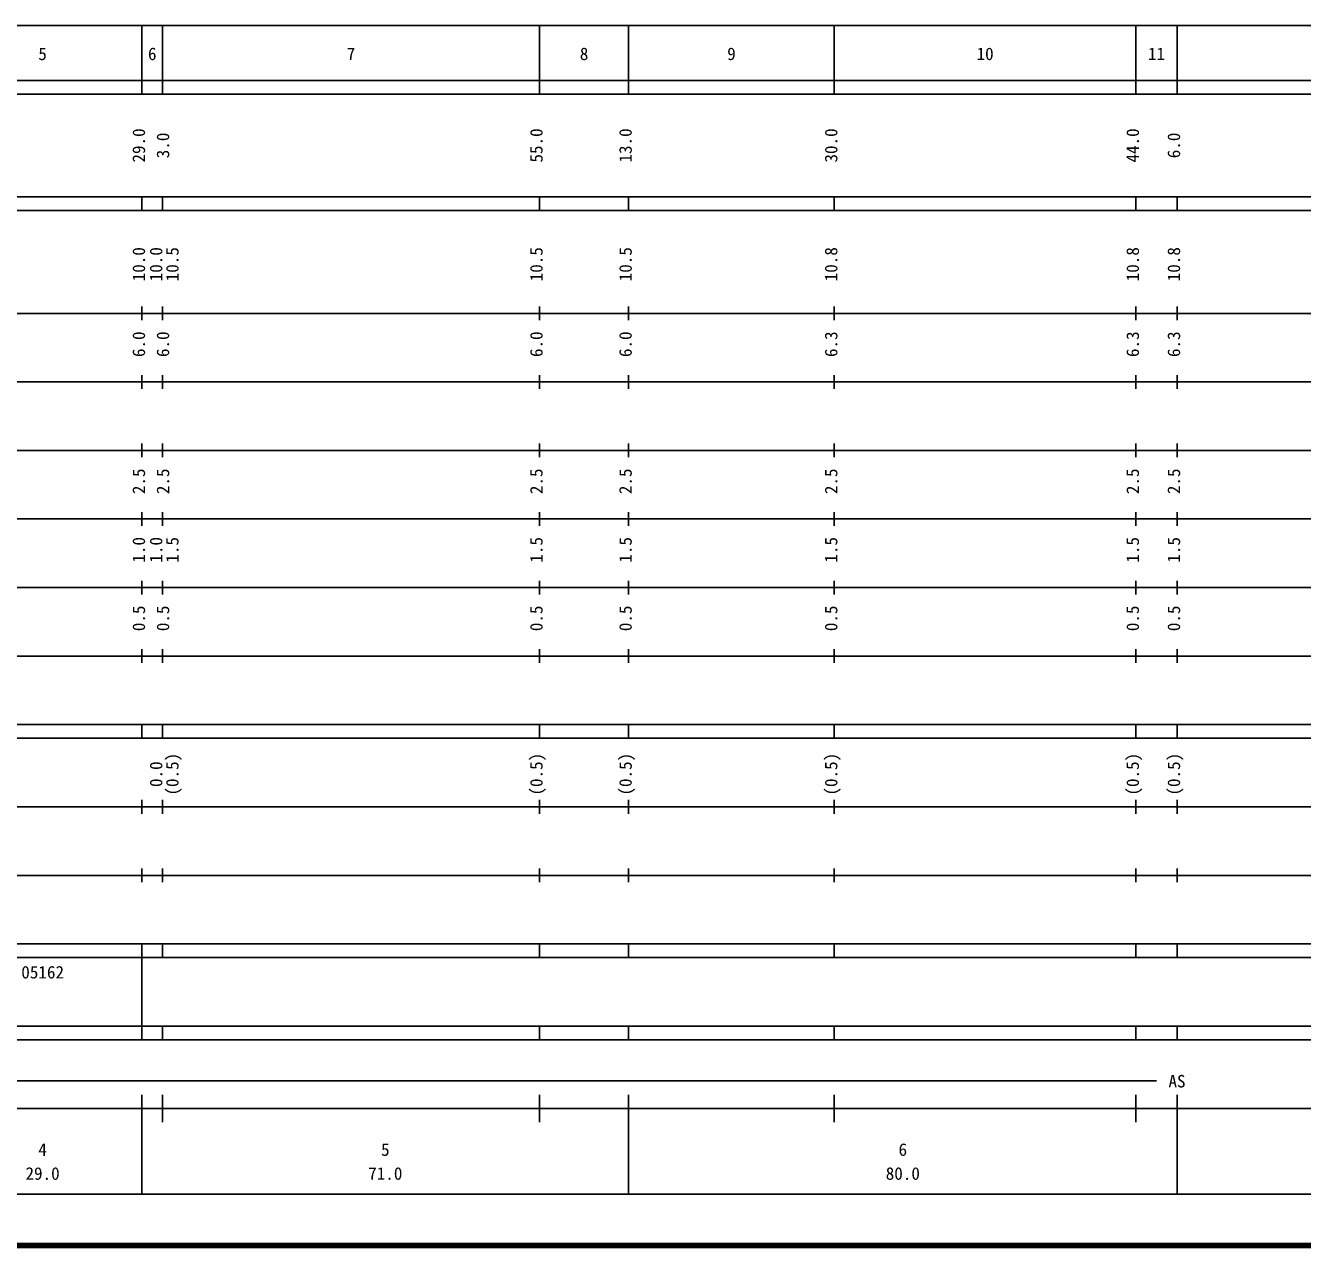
# Model space of a CAD drawing. Units: millimetres on the paper, enlarged 1000 times. Extents: x 40000 to 680000, y 20000 to 380000.
# Drawn here: x 280014 to 466301, y 20000 to 198000 of the extents above; entities that cross this region are included whole.
import ezdxf
from ezdxf.enums import TextEntityAlignment as Align

# ---------------------------------------------------------------- set-up
doc = ezdxf.new("R2010")
doc.units = ezdxf.units.MM
doc.header["$LTSCALE"] = 1000
doc.layers.add('M-TTL', color=2, linetype='Continuous', lineweight=140)
doc.layers.add('M-TTL-BAND', color=7, linetype='Continuous', lineweight=25)
doc.styles.add('ＭＳ ゴシック', font='')
doc.styles.get('ＭＳ ゴシック').set_extended_font_data('MS Gothic')

msp = doc.modelspace()

# ---------------------------------------------------------------- linework, layer by layer
at = {"layer": 'M-TTL'}
msp.add_line((40000, 20000), (680000, 20000), dxfattribs=at)
at = {"layer": 'M-TTL-BAND'}
for p, q in [((68000, 198000), (579000, 198000)), ((297000, 188000), (297000, 198000)), ((300000, 188000), (300000, 198000)), ((355000, 188000), (355000, 198000)), ((368000, 188000), (368000, 198000)), ((398000, 188000), (398000, 198000)), ((442000, 188000), (442000, 198000)), ((448000, 188000), (448000, 198000)), ((40000, 190000), (579000, 190000)), ((40000, 188000), (579000, 188000)), ((40000, 173000), (579000, 173000)), ((297000, 171000), (297000, 173000)), ((300000, 171000), (300000, 173000)), ((355000, 171000), (355000, 173000)), ((368000, 171000), (368000, 173000)), ((398000, 171000), (398000, 173000)), ((442000, 171000), (442000, 173000)), ((448000, 171000), (448000, 173000)), ((40000, 171000), (579000, 171000)), ((297000, 155000), (297000, 157000)), ((300000, 155000), (300000, 157000)), ((355000, 155000), (355000, 157000)), ((368000, 155000), (368000, 157000)), ((398000, 155000), (398000, 157000)), ((442000, 155000), (442000, 157000)), ((448000, 155000), (448000, 157000)), ((40000, 156000), (579000, 156000)), ((46000, 146000), (579000, 146000)), ((297000, 145000), (297000, 147000)), ((300000, 145000), (300000, 147000)), ((355000, 145000), (355000, 147000)), ((368000, 145000), (368000, 147000)), ((398000, 145000), (398000, 147000)), ((442000, 145000), (442000, 147000)), ((448000, 145000), (448000, 147000)), ((52000, 136000), (579000, 136000)), ((297000, 135000), (297000, 137000)), ((300000, 135000), (300000, 137000)), ((355000, 135000), (355000, 137000)), ((368000, 135000), (368000, 137000)), ((398000, 135000), (398000, 137000)), ((442000, 135000), (442000, 137000)), ((448000, 135000), (448000, 137000)), ((297000, 125000), (297000, 127000)), ((300000, 125000), (300000, 127000)), ((355000, 125000), (355000, 127000)), ((368000, 125000), (368000, 127000)), ((398000, 125000), (398000, 127000)), ((442000, 125000), (442000, 127000)), ((448000, 125000), (448000, 127000)), ((46000, 126000), (579000, 126000)), ((52000, 116000), (579000, 116000)), ((297000, 115000), (297000, 117000)), ((300000, 115000), (300000, 117000)), ((355000, 115000), (355000, 117000)), ((368000, 115000), (368000, 117000)), ((398000, 115000), (398000, 117000)), ((442000, 115000), (442000, 117000)), ((448000, 115000), (448000, 117000)), ((297000, 105000), (297000, 107000)), ((300000, 105000), (300000, 107000)), ((355000, 105000), (355000, 107000)), ((368000, 105000), (368000, 107000)), ((398000, 105000), (398000, 107000)), ((442000, 105000), (442000, 107000)), ((448000, 105000), (448000, 107000)), ((46000, 106000), (579000, 106000)), ((40000, 96000), (579000, 96000)), ((297000, 94000), (297000, 96000)), ((300000, 94000), (300000, 96000)), ((355000, 94000), (355000, 96000)), ((368000, 94000), (368000, 96000)), ((398000, 94000), (398000, 96000)), ((442000, 94000), (442000, 96000)), ((448000, 94000), (448000, 96000)), ((40000, 94000), (579000, 94000)), ((49000, 84000), (579000, 84000)), ((297000, 83000), (297000, 85000)), ((300000, 83000), (300000, 85000)), ((355000, 83000), (355000, 85000)), ((368000, 83000), (368000, 85000)), ((398000, 83000), (398000, 85000)), ((442000, 83000), (442000, 85000)), ((448000, 83000), (448000, 85000)), ((297000, 73000), (297000, 75000)), ((300000, 73000), (300000, 75000)), ((355000, 73000), (355000, 75000)), ((368000, 73000), (368000, 75000)), ((398000, 73000), (398000, 75000)), ((442000, 73000), (442000, 75000)), ((448000, 73000), (448000, 75000)), ((40000, 74000), (579000, 74000)), ((40000, 64000), (579000, 64000)), ((297000, 62000), (297000, 64000)), ((300000, 62000), (300000, 64000)), ((355000, 62000), (355000, 64000)), ((368000, 62000), (368000, 64000)), ((398000, 62000), (398000, 64000)), ((442000, 62000), (442000, 64000)), ((448000, 62000), (448000, 64000)), ((40000, 62000), (579000, 62000)), ((297000, 52000), (297000, 62000)), ((40000, 52000), (579000, 52000)), ((297000, 50000), (297000, 52000)), ((300000, 50000), (300000, 52000)), ((355000, 50000), (355000, 52000)), ((368000, 50000), (368000, 52000)), ((398000, 50000), (398000, 52000)), ((442000, 50000), (442000, 52000)), ((448000, 50000), (448000, 52000)), ((40000, 50000), (579000, 50000)), ((71000, 44000), (445000, 44000)), ((297000, 27500), (297000, 42000)), ((300000, 38000), (300000, 42000)), ((355000, 38000), (355000, 42000)), ((368000, 27500), (368000, 42000)), ((398000, 38000), (398000, 42000)), ((442000, 38000), (442000, 42000)), ((448000, 27500), (448000, 42000)), ((40000, 40000), (579000, 40000)), ((68000, 27500), (579000, 27500))]:
    msp.add_line(p, q, dxfattribs=at)

# ---------------------------------------------------------------- texts
at = {"layer": 'M-TTL-BAND', "style": 'ＭＳ ゴシック'}
for s, p in [('5', (282500, 192405)), ('6', (298500, 192405)), ('7', (327500, 192405)), ('8', (361500, 192405)), ('9', (383000, 192405)), ('10', (420000, 192405)), ('11', (445000, 192405)), ('AS', (448000, 42500)), ('4', (282500, 32523)), ('5', (332500, 32523)), ('6', (408000, 32523)), ('29.0', (282500, 29033)), ('71.0', (332500, 29033)), ('80.0', (408000, 29033))]:
    msp.add_text(s, height=1833, dxfattribs=at).set_placement(p, align=Align.BOTTOM_CENTER)
for s, p in [('29.0', (298000, 180500)), ('55.0', (356000, 180500)), ('13.0', (369000, 180500)), ('30.0', (399000, 180500)), ('44.0', (443000, 180500)), ('3.0', (301519, 180500)), ('6.0', (449000, 180500)), ('10.0', (298000, 163174)), ('10.0', (300519, 163174)), ('10.5', (302889, 163174)), ('10.5', (356000, 163174)), ('10.5', (369000, 163174)), ('10.8', (399000, 163174)), ('10.8', (443000, 163174)), ('10.8', (449000, 163174)), ('6.0', (298000, 151500)), ('6.0', (301519, 151500)), ('6.0', (356000, 151500)), ('6.0', (369000, 151500)), ('6.3', (399000, 151500)), ('6.3', (443000, 151500)), ('6.3', (449000, 151500)), ('2.5', (298000, 131500)), ('2.5', (301519, 131500)), ('2.5', (356000, 131500)), ('2.5', (369000, 131500)), ('2.5', (399000, 131500)), ('2.5', (443000, 131500)), ('2.5', (449000, 131500)), ('1.0', (298000, 121500)), ('1.0', (300519, 121500)), ('1.5', (302889, 121500)), ('1.5', (356000, 121500)), ('1.5', (369000, 121500)), ('1.5', (399000, 121500)), ('1.5', (443000, 121500)), ('1.5', (449000, 121500)), ('0.5', (298000, 111500)), ('0.5', (301519, 111500)), ('0.5', (356000, 111500)), ('0.5', (369000, 111500)), ('0.5', (399000, 111500)), ('0.5', (443000, 111500)), ('0.5', (449000, 111500)), ('(0.5)', (302889, 88764)), ('(0.5)', (356000, 88764)), ('(0.5)', (369000, 88764)), ('(0.5)', (399000, 88764)), ('(0.5)', (443000, 88764)), ('(0.5)', (449000, 88764)), ('0.0', (300519, 88764))]:
    msp.add_text(s, height=1833, rotation=90, dxfattribs=at).set_placement(p, align=Align.BOTTOM_CENTER)
msp.add_text('05162', height=1833, dxfattribs=at).set_placement((279394, 58405), align=Align.BOTTOM_LEFT)

doc.saveas('drawing.dxf')
